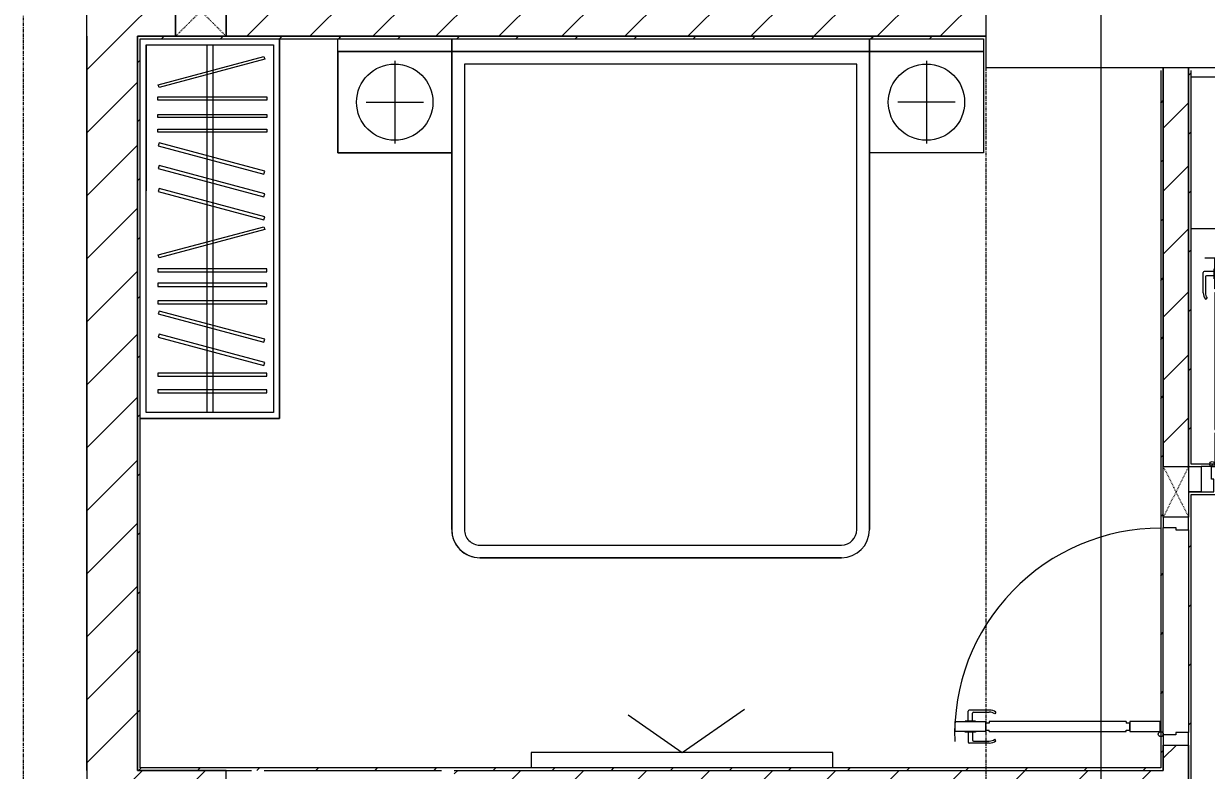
# Model space of a CAD drawing. Header units: millimetres. Extents: x 5357 to 201988, y -16345 to 109895.
# Drawn here: x 118253 to 122923, y 58737 to 61687 of the extents above; entities that cross this region are included whole.
import ezdxf

# ---------------------------------------------------------------- set-up
doc = ezdxf.new("R2010")
doc.units = ezdxf.units.MM
doc.linetypes.add('Dash', pattern=[6, 3, -3])
doc.linetypes.add('Grid Line', pattern=[22.225, 12.7, -3.175, 3.175, -3.175])
for name, color, linetype, lineweight in [('0-1', 7, 'Continuous', 5), ('A-ANNO-DIMS', 211, 'Continuous', 9), ('A-ANNO-DIMS-220', 211, 'Continuous', 9), ('A-DETL-GENF-1', 53, 'Continuous', 9), ('A-DOOR-1', 53, 'Continuous', 9), ('A-FLOR', 192, 'Continuous', 9), ('A-FLOR-1', 10, 'Continuous', 9), ('A-WALL', 113, 'Continuous', 9), ('A-WALL-1', 9, 'Continuous', 18), ('A-WALL-4', 113, 'Continuous', 18), ('A-WALL-PATT-1', 10, 'Continuous', 9), ('A-WALL-PATT-2', 53, 'Continuous', 9), ('A-WALL-PATT-3', 111, 'Continuous', 9), ('G-IMPT-1', 254, 'Continuous', 9), ('I-FURN-1', 53, 'Continuous', 9), ('I-WALL-1', 9, 'Continuous', 18), ('S-COLS', 52, 'Continuous', 9), ('S-COLS-2', 9, 'Continuous', 18), ('S-COLS-3', 10, 'Continuous', 9), ('S-COLS-4', 53, 'Continuous', 9), ('S-COLS-5', 52, 'Continuous', 18), ('S-COLS-6', 52, 'Dash', 9), ('S-COLS-HDLN', 52, 'Dash', 9), ('S-COLS-HDLN-1', 53, 'Dash', 9), ('S-GRID-1', 1, 'Grid Line', 9)]:
    doc.layers.add(name, color=color, linetype=linetype, lineweight=lineweight)
doc.styles.add('Arial_4', font='arial_0.ttf', dxfattribs={"width": 0.9, "height": 660})
doc.dimstyles.new('1_Dim_chi_tiet_khu_đất_2', dxfattribs={"dimscale": 304.8, "dimtxt": 673.371204, "dimasz": 0.866142, "dimexe": 0.721785, "dimexo": 0.0625, "dimgap": 0.072178, "dimtad": 1, "dimdec": 0, "dimrnd": 5, "dimzin": 0, "dimdsep": 46, "dimtxsty": 'Arial_4', "dimblk1": 'OBLIQUE', "dimblk2": 'OBLIQUE', "dimsah": 1, "dimcen": 0.09, "dimdle": 0.721785, "dimazin": 0, "dimtfac": 1, "dimtdec": 4, "dimtix": 1, "dimtmove": 0, "dimatfit": 3, "dimfxl": 2.165354, "dimfxlon": 1, "dimtvp": 1, "dimtolj": 1, "dimtzin": 0, "dimarcsym": 2})
pattern_1 = [(45, (0, 0), (-116.67262, 116.67262), [])]
pattern_2 = [(45, (0, 0), (-124.4508, 124.4508), [])]

# ---------------------------------------------------------------- blocks, each defined once
blk = doc.blocks.new('M_Concrete-Rectangular-Column2 - 450x1300-812578-TKCS_MB SÂN ĐƯỜNG NỘI BỘ')
at = {"layer": 'S-COLS-2'}
for p, q in [((-650, 225), (650, 225)), ((-650, -225), (-650, 225)), ((650, 225), (650, -225)), ((650, -225), (-650, -225))]:
    blk.add_line(p, q, dxfattribs=at)
blk = doc.blocks.new('NCV_TKTC_KET CAU_rvt-1-TKCS_MB SÂN ĐƯỜNG NỘI BỘ')
at = {"layer": 'A-FLOR-1'}
for p, q in [((118502.6, 58736.9), (118502.6, 61636.9)), ((122752.6, 61511.9), (122752.6, 61501.9)), ((122752.6, 61501.9), (122752.6, 61511.9)), ((122752.6, 61501.9), (122752.6, 61511.9)), ((122752.6, 61511.9), (122752.6, 61501.9))]:
    blk.add_line(p, q, dxfattribs=at)
at = {"layer": 'S-COLS-3'}
blk.add_blockref('M_Concrete-Rectangular-Column2 - 450x1300-812578-TKCS_MB SÂN ĐƯỜNG NỘI BỘ', (122702.6, 61736.9), dxfattribs=at)
blk = doc.blocks.new('DOOR_CW_01 CANH MO-PANEL KINH - DIW_01-900x2200-CỬA GỖ VÂN LAMINATE-553393-TKCS_MB SÂN ĐƯỜNG NỘI BỘ')
at = {"layer": 'A-DETL-GENF-1'}
for p, q in [((-397, 872), (-357, 872)), ((-397, 752), (-397, 872)), ((-357, 872), (-357, 752)), ((-442, 737), (-442, 816.5)), ((-399, 820.5), (-438, 820.5)), ((-434, 799.5), (-434, 737)), ((-399, 803.5), (-430, 803.5)), ((-399, 831.8), (-397, 831.8)), ((-399, 792.2), (-399, 831.8)), ((-397, 792.2), (-397, 831.8)), ((-357, 792.2), (-357, 831.8)), ((-355, 831.8), (-357, 831.8)), ((-355, 792.2), (-355, 831.8)), ((-355, 820.5), (-316, 820.5)), ((-355, 803.5), (-324, 803.5)), ((-320, 799.5), (-320, 737)), ((-312, 737), (-312, 816.5)), ((-397, 792.2), (-399, 792.2)), ((-357, 752), (-397, 752)), ((-363, 752), (-391, 752)), ((-391, 752), (-391, 738)), ((-363, 738), (-363, 752)), ((-357, 792.2), (-355, 792.2)), ((-433.9, 711.2), (-427.3, 715.8)), ((-397, 738), (-391, 738)), ((-397, 738), (-397, 196)), ((-357, 738), (-363, 738)), ((-357, 196), (-357, 738)), ((-320.1, 711.2), (-326.7, 715.8)), ((-397, 196), (-391, 196)), ((-391, 196), (-391, 182)), ((-357, 196), (-363, 196)), ((-363, 182), (-363, 196)), ((-357, 182), (-397, 182)), ((-397, 182), (-397, 62)), ((-391, 182), (-363, 182)), ((-357, 62), (-357, 182)), ((-397, 62), (-357, 62))]:
    blk.add_line(p, q, dxfattribs=at)
blk.add_circle((-407, 60), 10, dxfattribs=at)
for centre, radius, start, end in [((-407, 60), 814, 360, 92), ((-438, 816.5), 4, 90, 180), ((-430, 799.5), 4, 90, 180), ((-324, 799.5), 4, 360, 90), ((-316, 816.5), 4, 0, 90), ((-397, 737), 45, 180, 215), ((-397, 737), 37, 180, 215), ((-357, 737), 37, 325, 0), ((-357, 737), 45, 325, 0)]:
    blk.add_arc(centre, radius, start, end, dxfattribs=at)
at = {"layer": 'A-DOOR-1'}
for p, q in [((-410, 50), (-450, 50)), ((-450, 50), (-450, -50)), ((-410, 0), (-410, 50)), ((-407, 50), (-382, 50)), ((450, 50), (410, 50)), ((410, 50), (410, 0)), ((450, -50), (450, 50)), ((-400, 0), (-410, 0)), ((-400, -50), (-400, 0)), ((410, 0), (400, 0)), ((400, 0), (400, -50)), ((-450, -50), (-400, -50)), ((400, -50), (450, -50))]:
    blk.add_line(p, q, dxfattribs=at)
blk = doc.blocks.new('MAY GIAT - MAY GIAT_dwg-V126-TKCS_MB SÂN ĐƯỜNG NỘI BỘ')
at = {"layer": 'G-IMPT-1'}
blk.add_line((5, 596.6), (5, 2.3), dxfattribs=at)
at = {"layer": 'G-IMPT-1', "flags": 128}
blk.add_lwpolyline([(605, 2.3), (605, 596.6), (5, 596.6)], dxfattribs=at)
blk = doc.blocks.new('MAY GIAT - MAY GIAT-V224-TKCS_MB SÂN ĐƯỜNG NỘI BỘ')
at = {"layer": 'I-FURN-1'}
for p, q in [((5, -596.6), (5, -2.3)), ((605, -2.3), (605, -596.6)), ((605, -596.6), (5, -596.6))]:
    blk.add_line(p, q, dxfattribs=at)
at = {"extrusion": (0, 0, -1), "zscale": -1, "rotation": 180}
blk.add_blockref('MAY GIAT - MAY GIAT_dwg-V126-TKCS_MB SÂN ĐƯỜNG NỘI BỘ', (0, 0), dxfattribs=at)
blk = doc.blocks.new('G1_SOF - BO TRU - 100x200-V144-TKCS_MB SÂN ĐƯỜNG NỘI BỘ')
at = {"layer": 'S-COLS-2'}
for p, q in [((-50, -100), (-50, 100)), ((50, 100), (50, -100)), ((50, -100), (-50, -100))]:
    blk.add_line(p, q, dxfattribs=at)
at = {"layer": 'S-COLS-HDLN-1'}
for p, q in [((50, -100), (-50, 100)), ((-50, -100), (50, 100))]:
    blk.add_line(p, q, dxfattribs=at)
blk = doc.blocks.new('DOOR_CW_01 CANH MO-PANEL KINH - DIG_01-900x2200-CỬA NHÔM KÍNH-400868-TKCS_MB SÂN ĐƯỜNG NỘI BỘ')
at = {"layer": 'A-DETL-GENF-1'}
for p, q in [((-397, 872), (-357, 872)), ((-397, 752), (-397, 872)), ((-357, 872), (-357, 752)), ((-442, 737), (-442, 816.5)), ((-399, 820.5), (-438, 820.5)), ((-434, 799.5), (-434, 737)), ((-399, 803.5), (-430, 803.5)), ((-399, 831.8), (-397, 831.8)), ((-399, 792.2), (-399, 831.8)), ((-397, 792.2), (-397, 831.8)), ((-357, 792.2), (-357, 831.8)), ((-355, 831.8), (-357, 831.8)), ((-355, 792.2), (-355, 831.8)), ((-355, 820.5), (-316, 820.5)), ((-355, 803.5), (-324, 803.5)), ((-320, 799.5), (-320, 737)), ((-312, 737), (-312, 816.5)), ((-397, 792.2), (-399, 792.2)), ((-357, 752), (-397, 752)), ((-363, 752), (-391, 752)), ((-391, 752), (-391, 738)), ((-363, 738), (-363, 752)), ((-357, 792.2), (-355, 792.2)), ((-433.9, 711.2), (-427.3, 715.8)), ((-397, 738), (-391, 738)), ((-397, 738), (-397, 196)), ((-357, 738), (-363, 738)), ((-357, 196), (-357, 738)), ((-320.1, 711.2), (-326.7, 715.8)), ((-397, 196), (-391, 196)), ((-391, 196), (-391, 182)), ((-357, 196), (-363, 196)), ((-363, 182), (-363, 196)), ((-357, 182), (-397, 182)), ((-397, 182), (-397, 62)), ((-391, 182), (-363, 182)), ((-357, 62), (-357, 182)), ((-397, 62), (-357, 62))]:
    blk.add_line(p, q, dxfattribs=at)
blk.add_circle((-407, 60), 10, dxfattribs=at)
for centre, radius, start, end in [((-407, 60), 814, 360, 92), ((-438, 816.5), 4, 90, 180), ((-430, 799.5), 4, 90, 180), ((-324, 799.5), 4, 360, 90), ((-316, 816.5), 4, 0, 90), ((-397, 737), 45, 180, 215), ((-397, 737), 37, 180, 215), ((-357, 737), 37, 325, 0), ((-357, 737), 45, 325, 0)]:
    blk.add_arc(centre, radius, start, end, dxfattribs=at)
at = {"layer": 'A-DOOR-1'}
for p, q in [((-410, 50), (-450, 50)), ((-450, 50), (-450, -50)), ((-410, 0), (-410, 50)), ((-407, 50), (-382, 50)), ((450, 50), (410, 50)), ((410, 50), (410, 0)), ((450, -50), (450, 50)), ((-400, 0), (-410, 0)), ((-400, -50), (-400, 0)), ((410, 0), (400, 0)), ((400, 0), (400, -50)), ((-450, -50), (-400, -50)), ((400, -50), (450, -50))]:
    blk.add_line(p, q, dxfattribs=at)
blk = doc.blocks.new('GIUONG NGU-2TAB-1600x2000 - GIUONG NGU-2TAB-1600x2000-V19-TKCS_MB SÂN ĐƯỜNG NỘI BỘ')
at = {"layer": 'I-FURN-1'}
for p, q in [((569.6, 2050), (1997.1, 2050)), ((1997.1, 2050), (569.6, 2050)), ((1997.1, 2000), (569.6, 2000)), ((458.5, 50), (458.5, 1938.9)), ((458.5, 1938.9), (458.5, 50)), ((508.5, 1938.9), (508.5, 100)), ((2058.2, 100), (2058.2, 1938.9)), ((2108.2, 1938.9), (2108.2, 50)), ((2108.2, 50), (2108.2, 1938.9)), ((8.5, 50), (8.5, 450.3)), ((8.5, 450.3), (458.5, 450.3)), ((8.5, 450.3), (458.5, 450.3)), ((8.5, 50), (8.5, 450.3)), ((458.5, 450.3), (458.5, 50)), ((458.5, 450.3), (458.5, 50)), ((2108.2, 50), (2108.2, 450.3)), ((2108.2, 450.3), (2558.2, 450.3)), ((2108.2, 450.3), (2108.2, 50)), ((2558.2, 450.3), (2108.2, 450.3)), ((2558.2, 450.3), (2558.2, 50)), ((2558.2, 50), (2558.2, 450.3)), ((233.5, 86.8), (233.5, 413.5)), ((2333.2, 86.8), (2333.2, 413.5)), ((120.2, 250.2), (346.8, 250.2)), ((2446.5, 250.2), (2219.8, 250.2)), ((508.5, 100), (2058.2, 100)), ((458.5, 50), (8.5, 50)), ((8.5, 0), (8.5, 50)), ((8.5, 50), (458.5, 50)), ((458.5, 50), (8.5, 50)), ((2108.2, 50), (458.5, 50)), ((458.5, 50), (458.5, 0)), ((458.5, 0), (458.5, 50)), ((458.5, 50), (2108.2, 50)), ((458.5, 50), (2108.2, 50)), ((2558.2, 50), (2108.2, 50)), ((2108.2, 50), (2558.2, 50)), ((2108.2, 0), (2108.2, 50)), ((2108.2, 50), (2108.2, 0)), ((2108.2, 50), (2558.2, 50)), ((2558.2, 50), (2558.2, 0))]:
    blk.add_line(p, q, dxfattribs=at)
for centre in [(233.5, 250.2), (2333.2, 250.2)]:
    blk.add_circle(centre, 150.7, dxfattribs=at)
for centre, radius, start, end in [((569.6, 1938.9), 111.1, 90, 180), ((569.6, 1938.9), 111.1, 90, 180), ((1997.1, 1938.9), 111.1, 0, 90), ((1997.1, 1938.9), 111.1, 360, 90), ((569.6, 1938.9), 61.1, 90, 180), ((1997.1, 1938.9), 61.1, 360, 90)]:
    blk.add_arc(centre, radius, start, end, dxfattribs=at)
blk = doc.blocks.new('TU QUAN AO-SUITE ROOM_3 - TU QUAN AO-SUITE ROOM_3-V147-TKCS_MB SÂN ĐƯỜNG NỘI BỘ')
at = {"layer": 'I-FURN-1'}
for p, q in [((0, -1500), (0, 0)), ((0, 0), (0, -1500)), ((-526, -24), (-24, -24)), ((-526, -1476), (-526, -24)), ((-526, -24), (-526, -600)), ((-287, -24), (-287, -576)), ((-263, -24), (-263, -576)), ((-24, -24), (-24, -1476)), ((-478.3, -181.1), (-61.3, -69.4)), ((-58.2, -80.9), (-475.2, -192.7)), ((-61.3, -69.4), (-58.2, -80.9)), ((-475.2, -192.7), (-478.3, -181.1)), ((-480.1, -229.7), (-50.1, -229.7)), ((-480.1, -241.7), (-480.1, -229.7)), ((-50.1, -229.7), (-50.1, -241.7)), ((-50.1, -241.7), (-480.1, -241.7)), ((-480.1, -299.2), (-50.1, -299.2)), ((-480.1, -311.2), (-480.1, -299.2)), ((-50.1, -311.2), (-480.1, -311.2)), ((-50.1, -299.2), (-50.1, -311.2)), ((-480.1, -356.4), (-50.1, -356.4)), ((-480.1, -368.4), (-480.1, -356.4)), ((-50.1, -368.4), (-480.1, -368.4)), ((-50.1, -356.4), (-50.1, -368.4)), ((-475.2, -411.5), (-478.3, -423.1)), ((-58.2, -523.3), (-475.2, -411.5)), ((-478.3, -423.1), (-61.3, -534.9)), ((-475.2, -500.3), (-478.3, -511.9)), ((-478.3, -511.9), (-61.3, -623.6)), ((-58.2, -612.1), (-475.2, -500.3)), ((-61.3, -534.9), (-58.2, -523.3)), ((-526, -1476), (-526, -600)), ((-475.2, -591.5), (-478.3, -603.1)), ((-478.3, -603.1), (-61.3, -714.9)), ((-58.2, -703.3), (-475.2, -591.5)), ((-287, -576), (-287, -1476)), ((-263, -576), (-263, -1476)), ((-61.3, -623.6), (-58.2, -612.1)), ((-478.3, -853.9), (-61.3, -742.1)), ((-61.3, -714.9), (-58.2, -703.3)), ((-61.3, -742.1), (-58.2, -753.7)), ((-58.2, -753.7), (-475.2, -865.5)), ((-475.2, -865.5), (-478.3, -853.9)), ((-480.1, -908.6), (-480.1, -920.6)), ((-480.1, -908.6), (-480.1, -920.6)), ((-50.1, -908.6), (-480.1, -908.6)), ((-480.1, -920.6), (-50.1, -920.6)), ((-50.1, -920.6), (-50.1, -908.6)), ((-480.1, -965.8), (-480.1, -977.8)), ((-480.1, -965.8), (-480.1, -977.8)), ((-50.1, -965.8), (-480.1, -965.8)), ((-480.1, -977.8), (-50.1, -977.8)), ((-50.1, -977.8), (-50.1, -965.8)), ((-480.1, -1035.3), (-480.1, -1047.3)), ((-480.1, -1035.3), (-480.1, -1047.3)), ((-50.1, -1035.3), (-480.1, -1035.3)), ((-480.1, -1047.3), (-50.1, -1047.3)), ((-50.1, -1047.3), (-50.1, -1035.3)), ((-475.2, -1075.3), (-478.3, -1086.9)), ((-478.3, -1086.9), (-61.3, -1198.6)), ((-58.2, -1187.1), (-475.2, -1075.3)), ((-475.2, -1166.5), (-478.3, -1178.1)), ((-58.2, -1278.3), (-475.2, -1166.5)), ((-478.3, -1178.1), (-61.3, -1289.9)), ((-61.3, -1198.6), (-58.2, -1187.1)), ((-61.3, -1289.9), (-58.2, -1278.3)), ((-480.1, -1320.5), (-480.1, -1332.5)), ((-480.1, -1320.5), (-480.1, -1332.5)), ((-50.1, -1320.5), (-480.1, -1320.5)), ((-480.1, -1332.5), (-50.1, -1332.5)), ((-50.1, -1332.5), (-50.1, -1320.5)), ((-480.1, -1386.9), (-480.1, -1398.9)), ((-480.1, -1386.9), (-480.1, -1398.9)), ((-50.1, -1386.9), (-480.1, -1386.9)), ((-480.1, -1398.9), (-50.1, -1398.9)), ((-50.1, -1398.9), (-50.1, -1386.9)), ((-24, -1476), (-526, -1476)), ((-550, -1500), (0, -1500)), ((0, -1500), (-550, -1500))]:
    blk.add_line(p, q, dxfattribs=at)
blk = doc.blocks.new('KE TIVI-2 - KE TIVI-2-842843-TKCS_MB SÂN ĐƯỜNG NỘI BỘ')
at = {"layer": 'I-FURN-1'}
for p, q in [((-595.6, 0), (-595.6, -60)), ((595.6, -60), (595.6, 0)), ((-595.6, -60), (595.6, -60)), ((0, -60), (-245.7, -232.1)), ((213, -209.1), (0, -60))]:
    blk.add_line(p, q, dxfattribs=at)
blk = doc.blocks.new('NCV_TKTC_TANG 1_rvt-1-TKCS_MB SÂN ĐƯỜNG NỘI BỘ')
at = {"layer": 'A-WALL-PATT-1'}
h = blk.add_hatch(dxfattribs=at)
h.set_pattern_fill('FP_1', color=256, style=0, pattern_type=2)
h.set_pattern_definition(pattern_2)
h.paths.add_polyline_path([(122752.6, 56836.9), (122852.6, 56836.9), (122852.6, 57737.3), (122752.6, 57737.3), (122752.6, 57131.1)])
h.paths.add_polyline_path([(122802.6, 58537.3), (122852.6, 58537.3), (122852.6, 58836.9), (122752.6, 58836.9), (122752.6, 58537.3), (122769.3, 58537.3)])
h.paths.add_polyline_path([(122752.6, 59936.9), (122852.6, 59936.9), (122852.6, 61511.9), (122752.6, 61511.9), (122752.6, 60582.9)])
h = blk.add_hatch(dxfattribs=at)
h.set_pattern_fill('FP_1', color=256, style=0, pattern_type=2)
h.set_pattern_definition(pattern_2)
h.paths.add_polyline_path([(120349.9, 58636.9), (120852.6, 58636.9), (120852.6, 58736.9), (119952.6, 58736.9), (119952.6, 58636.9), (120348.4, 58636.9)])
h.paths.add_polyline_path([(119138, 58637), (119152.6, 58637), (119152.6, 58736.9), (119057.6, 58736.9), (119057.6, 58637), (119062.6, 58637)])
h = blk.add_hatch(dxfattribs=at)
h.set_pattern_fill('FP_1', color=256, style=0, pattern_type=2)
h.set_pattern_definition(pattern_2)
h.paths.add_polyline_path([(120872.9, 58636.9), (122752.6, 58636.9), (122752.6, 58736.9), (120852.6, 58736.9), (120852.6, 58636.9)])
at = {"layer": 'A-WALL-PATT-2'}
h = blk.add_hatch(dxfattribs=at)
h.set_pattern_fill('FP_2', color=256, style=0, pattern_type=2)
h.set_pattern_definition(pattern_1)
h.paths.add_polyline_path([(118702.6, 58746.9), (118712.6, 58746.9), (118712.6, 61636.9), (118702.6, 61635.3), (118702.6, 58793.4)])
h = blk.add_hatch(dxfattribs=at)
h.set_pattern_fill('FP_2', color=256, style=0, pattern_type=2)
h.set_pattern_definition(pattern_1)
h.paths.add_polyline_path([(118712.6, 61626.9), (122052.6, 61626.9), (122052.6, 61636.9), (118712.6, 61635.3)])
h = blk.add_hatch(dxfattribs=at)
h.set_pattern_fill('FP_2', color=256, style=0, pattern_type=2)
h.set_pattern_definition(pattern_1)
h.paths.add_polyline_path([(122862.6, 59946.9), (122862.6, 61511.9), (122852.6, 61511.9), (122852.6, 59946.9), (122857.6, 59946.9)])
h = blk.add_hatch(dxfattribs=at)
h.set_pattern_fill('FP_2', color=256, style=0, pattern_type=2)
h.set_pattern_definition(pattern_1)
h.paths.add_polyline_path([(122752.6, 58746.9), (122752.6, 61501.9), (122742.6, 61501.9), (122742.6, 58746.9), (122750, 58746.9)])
h = blk.add_hatch(dxfattribs=at)
h.set_pattern_fill('FP_2', color=256, style=0, pattern_type=2)
h.set_pattern_definition(pattern_1)
h.paths.add_polyline_path([(124552.6, 59936.9), (124552.6, 59946.9), (122852.6, 59946.9), (122852.6, 59936.9), (123979.7, 59936.9)])
h = blk.add_hatch(dxfattribs=at)
h.set_pattern_fill('FP_2', color=256, style=0, pattern_type=2)
h.set_pattern_definition(pattern_1)
h.paths.add_polyline_path([(122852.6, 56636.9), (122862.6, 56637.9), (122862.6, 59836.9), (122852.6, 59836.9), (122852.6, 56637.9)])
h = blk.add_hatch(dxfattribs=at)
h.set_pattern_fill('FP_2', color=256, style=0, pattern_type=2)
h.set_pattern_definition(pattern_1)
h.paths.add_polyline_path([(123802.6, 59826.9), (123842.6, 59826.9), (123842.6, 59836.9), (122862.6, 59836.9), (122862.6, 59826.9), (123762.6, 59826.9)])
h = blk.add_hatch(dxfattribs=at)
h.set_pattern_fill('FP_2', color=256, style=0, pattern_type=2)
h.set_pattern_definition(pattern_1)
h.paths.add_polyline_path([(122052.6, 58736.9), (122752.6, 58736.9), (122750, 58746.9), (118702.6, 58746.9), (118702.6, 58736.9), (121558.8, 58736.9)])
at = {"layer": 'A-FLOR-1'}
blk.add_line((122852.6, 59836.9), (122902.6, 59836.9), dxfattribs=at)
at = {"layer": 'A-WALL-1'}
for p, q in [((122752.6, 61511.9), (122752.6, 59936.9)), ((122852.6, 59936.9), (122852.6, 61511.9)), ((122752.6, 58836.9), (122752.6, 58736.9)), ((122852.6, 58537.3), (122852.6, 58836.9))]:
    blk.add_line(p, q, dxfattribs=at)
at = {"layer": 'I-WALL-1'}
for p, q in [((118712.6, 61636.9), (118702.6, 61636.9)), ((118702.6, 61636.9), (118702.6, 58746.9)), ((122052.6, 61636.9), (118712.6, 61636.9)), ((118712.6, 58746.9), (118712.6, 61626.9)), ((118712.6, 61626.9), (122042.6, 61626.9)), ((122852.6, 61511.9), (122852.6, 59946.9)), ((122742.6, 61501.9), (122742.6, 58746.9)), ((122752.6, 59936.9), (122752.6, 61501.9)), ((122862.6, 59946.9), (122862.6, 61501.9)), ((122852.6, 59946.9), (122852.6, 59936.9)), ((122852.6, 59936.9), (122902.6, 59936.9)), ((124552.6, 59946.9), (122862.6, 59946.9)), ((122862.6, 59836.9), (122852.6, 59836.9)), ((122902.6, 59836.9), (122862.6, 59836.9)), ((122862.6, 56636.9), (122862.6, 59826.9)), ((122862.6, 59826.9), (123842.6, 59826.9)), ((122752.6, 58876.9), (122752.6, 59696.9)), ((122852.6, 59686.9), (122852.6, 58886.9)), ((122752.6, 58746.9), (122752.6, 58836.9)), ((122852.6, 58836.9), (122852.6, 58537.3)), ((118702.6, 58746.9), (118702.6, 58736.9)), ((118702.6, 58736.9), (119152.6, 58736.9)), ((122742.6, 58746.9), (118712.6, 58746.9)), ((119202.6, 58736.9), (119902.6, 58736.9)), ((119952.6, 58736.9), (122752.6, 58736.9)), ((122752.6, 58736.9), (122752.6, 58746.9))]:
    blk.add_line(p, q, dxfattribs=at)
at = {"layer": 'A-DOOR-1'}
blk.add_blockref('DOOR_CW_01 CANH MO-PANEL KINH - DIG_01-900x2200-CỬA NHÔM KÍNH-400868-TKCS_MB SÂN ĐƯỜNG NỘI BỘ', (123352.6, 59886.9), dxfattribs=at)
at = {"layer": 'A-DOOR-1', "rotation": 90.00000000000084}
blk.add_blockref('DOOR_CW_01 CANH MO-PANEL KINH - DIW_01-900x2200-CỬA GỖ VÂN LAMINATE-553393-TKCS_MB SÂN ĐƯỜNG NỘI BỘ', (122802.6, 59286.9), dxfattribs=at)
at = {"layer": 'I-FURN-1'}
blk.add_blockref('TU QUAN AO-SUITE ROOM_3 - TU QUAN AO-SUITE ROOM_3-V147-TKCS_MB SÂN ĐƯỜNG NỘI BỘ', (119262.6, 61626.9), dxfattribs=at)
for name, p, rotation in [('GIUONG NGU-2TAB-1600x2000 - GIUONG NGU-2TAB-1600x2000-V19-TKCS_MB SÂN ĐƯỜNG NỘI BỘ', (122051, 61626.9), 180), ('MAY GIAT - MAY GIAT-V224-TKCS_MB SÂN ĐƯỜNG NỘI BỘ', (122860.3, 60871.5), 90.00000000000087), ('KE TIVI-2 - KE TIVI-2-842843-TKCS_MB SÂN ĐƯỜNG NỘI BỘ', (120852.6, 58746.9), 180)]:
    blk.add_blockref(name, p, dxfattribs=dict(at, rotation=rotation))
at = {"layer": 'S-COLS-4', "rotation": 180}
blk.add_blockref('G1_SOF - BO TRU - 100x200-V144-TKCS_MB SÂN ĐƯỜNG NỘI BỘ', (122802.6, 59836.9), dxfattribs=at)
blk = doc.blocks.new('G1_SOF - BO TRU - 200x200-3051103-TKCS_MB SÂN ĐƯỜNG NỘI BỘ')
at = {"layer": 'S-COLS-HDLN'}
for p, q in [((-100, -100), (100, 100)), ((100, -100), (-100, 100))]:
    blk.add_line(p, q, dxfattribs=at)
blk = doc.blocks.new('DIMBLOCK42-TKCS_MB SÂN ĐƯỜNG NỘI BỘ')
at = {"layer": 'A-ANNO-DIMS-220'}
for p, q in [((122507.1, 17016.9), (122507.1, 78456.9)), ((121847.1, 78236.9), (122727.1, 78236.9)), ((122507.1, 78236.9), (121847.1, 78236.9)), ((121847.1, 17236.9), (122727.1, 17236.9)), ((122507.1, 17236.9), (121847.1, 17236.9))]:
    blk.add_line(p, q, dxfattribs=at)
at = {"layer": 'A-ANNO-DIMS-220', "lineweight": 25}
for p, q in [((122507.1, 78236.9), (122375.1, 78368.9)), ((122507.1, 78236.9), (122639.1, 78104.9)), ((122507.1, 17236.9), (122375.1, 17368.9)), ((122507.1, 17236.9), (122639.1, 17104.9))]:
    blk.add_line(p, q, dxfattribs=at)
at = {"layer": 'A-ANNO-DIMS-220', "color": 0, "insert": (121628.2, 46597.4), "char_height": 660, "width": 2734.923, "attachment_point": 1, "rotation": 90, "line_spacing_factor": 0.941778, "style": 'Arial_4'}
blk.add_mtext('61000', dxfattribs=at)
blk = doc.blocks.new('_Oblique')
at = {"color": 0, "linetype": 'ByBlock', "lineweight": -2}
blk.add_line((-0.5, -0.5), (0.5, 0.5), dxfattribs=at)

msp = doc.modelspace()

# ---------------------------------------------------------------- hatches: boundary and pattern name
at = {"layer": 'A-WALL-PATT-3'}
h = msp.add_hatch(dxfattribs=at)
h.set_pattern_fill('FP_1', color=256, style=0, pattern_type=2)
h.set_pattern_definition(pattern_2)
h.paths.add_polyline_path([(118502.6, 61636.9), (118852.5, 61636.9), (118852.5, 61836.9), (118502.5, 61836.9), (118502.5, 61636.9)])
h.paths.add_polyline_path([(120147.9, 61636.9), (122052.6, 61636.9), (122052.6, 61836.9), (119052.5, 61836.9), (119052.5, 61636.9), (119263, 61636.9)])
h = msp.add_hatch(dxfattribs=at)
h.set_pattern_fill('FP_1', color=256, style=0, pattern_type=2)
h.set_pattern_definition(pattern_2)
h.paths.add_polyline_path([(118502.6, 58736.9), (118702.6, 58736.9), (118702.6, 61636.9), (118502.6, 61636.9), (118502.6, 59936.9)])
h = msp.add_hatch(dxfattribs=at)
h.set_pattern_fill('FP_1', color=256, style=0, pattern_type=2)
h.set_pattern_definition(pattern_2)
h.paths.add_polyline_path([(118502.6, 58536.9), (119052.5, 58536.9), (119052.5, 58736.9), (118502.5, 58736.3), (118502.5, 58536.9)])

# ---------------------------------------------------------------- linework, layer by layer
at = {"layer": 'A-FLOR'}
msp.add_line((118502.5, 58736.9), (118502.5, 61836.9), dxfattribs=at)
at = {"layer": 'A-WALL'}
for p, q in [((118852.5, 61636.9), (118852.5, 63596.9)), ((119052.5, 61836.9), (119052.5, 61636.9))]:
    msp.add_line(p, q, dxfattribs=at)
at = {"layer": 'A-WALL-4'}
for p, q in [((118502.6, 61636.9), (118502.6, 58736.9)), ((118702.6, 61636.9), (118852.5, 61636.9)), ((118702.6, 58736.9), (118702.6, 61636.9)), ((119052.5, 61636.9), (122052.6, 61636.9)), ((118502.5, 58736.9), (118502.5, 57686.9)), ((119052.5, 58736.9), (118702.6, 58736.9)), ((119052.5, 56835.3), (119052.5, 58736.9))]:
    msp.add_line(p, q, dxfattribs=at)
at = {"layer": 'S-COLS'}
for p, q in [((118852.5, 61836.9), (118852.5, 61636.9)), ((119052.5, 61636.9), (119052.5, 61836.9))]:
    msp.add_line(p, q, dxfattribs=at)
at = {"layer": 'S-COLS-5'}
msp.add_line((118852.5, 61636.9), (119052.5, 61636.9), dxfattribs=at)
at = {"layer": 'S-GRID-1'}
for p, q in [((118252.6, 20960.6), (118252.6, 80482.7)), ((122052.6, 20960.6), (122052.6, 80482.7))]:
    msp.add_line(p, q, dxfattribs=at)

# ---------------------------------------------------------------- block references
at = {"layer": '0-1'}
for name in ['NCV_TKTC_KET CAU_rvt-1-TKCS_MB SÂN ĐƯỜNG NỘI BỘ', 'NCV_TKTC_TANG 1_rvt-1-TKCS_MB SÂN ĐƯỜNG NỘI BỘ']:
    msp.add_blockref(name, (0, 0), dxfattribs=at)
at = {"layer": 'S-COLS-6', "rotation": 180}
msp.add_blockref('G1_SOF - BO TRU - 200x200-3051103-TKCS_MB SÂN ĐƯỜNG NỘI BỘ', (118952.5, 61736.9), dxfattribs=at)

# ---------------------------------------------------------------- dimensions: what is measured, and where the dimension line sits
at = {"layer": 'A-ANNO-DIMS'}
dim = msp.add_linear_dim(base=(122507.1, 78236.9), p1=(121847.1, 17236.9), p2=(121847.1, 78236.9), angle=90, dimstyle='1_Dim_chi_tiet_khu_đất_2', override={"dimpost": '<>', "dimfxl": 61000}, dxfattribs=at)
dim.commit()
dim.dimension.update_dxf_attribs({"geometry": 'DIMBLOCK42-TKCS_MB SÂN ĐƯỜNG NỘI BỘ', "text_midpoint": (122148.1, 47736.9)})

doc.saveas('drawing.dxf')
